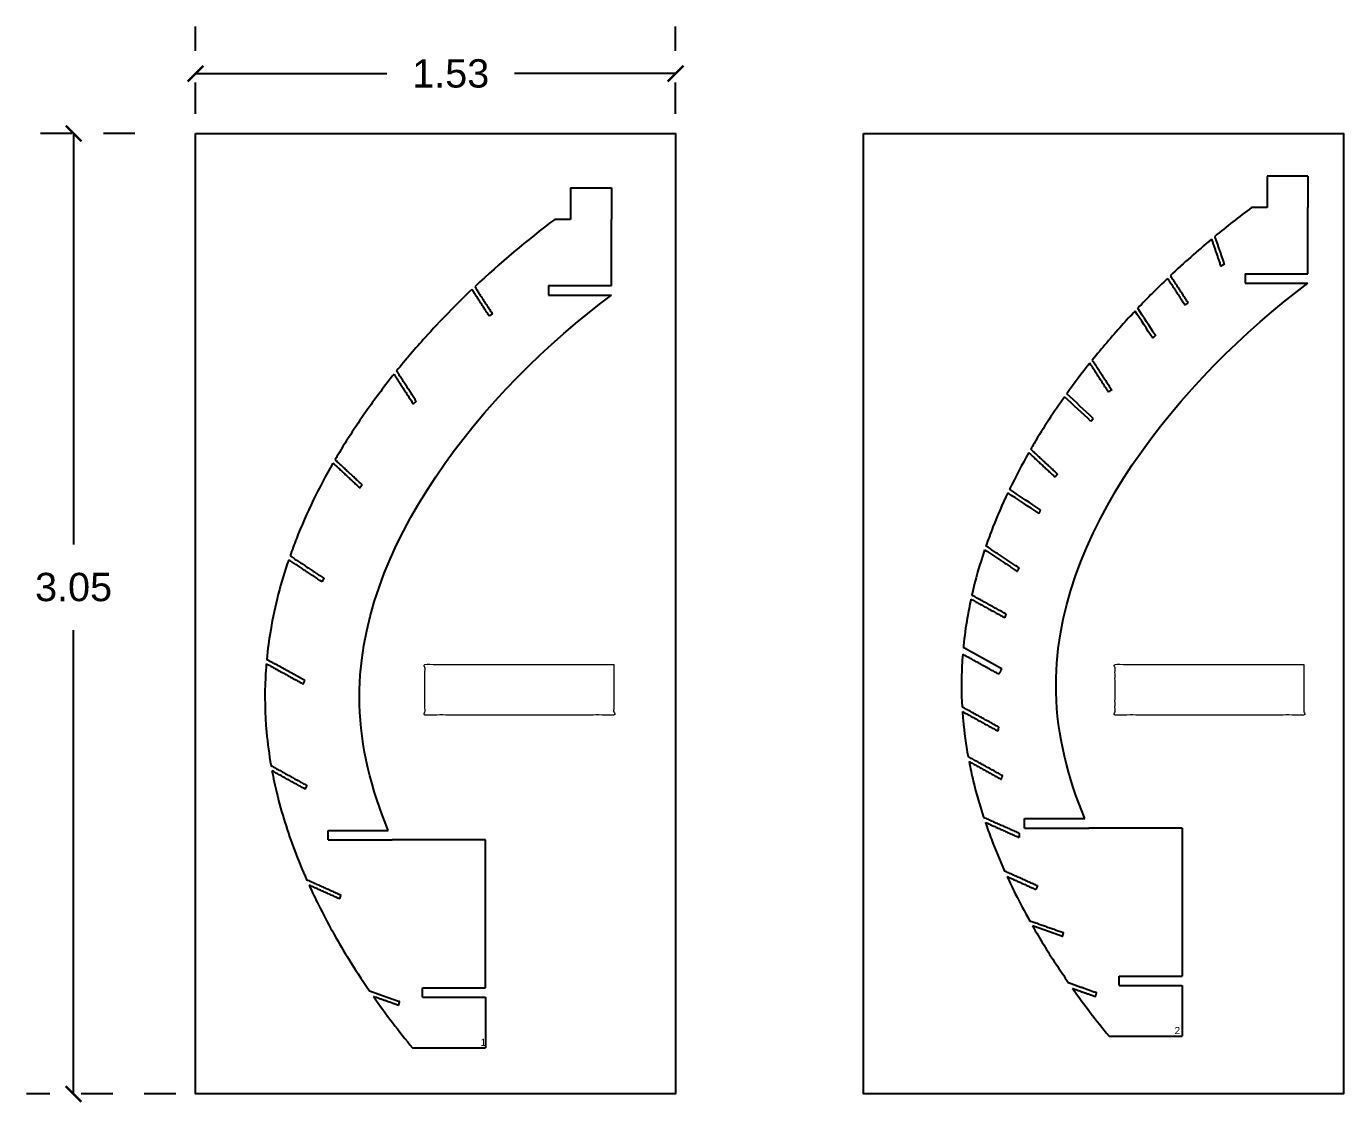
# Model space of a CAD drawing. Header units: metres. Extents: x 1979.8 to 2018, y 1971.1 to 1990.7.
# Drawn here: x 1979.828 to 1984.011, y 1983.504 to 1986.922 of the extents above; entities that cross this region are included whole.
import ezdxf

# ---------------------------------------------------------------- set-up
doc = ezdxf.new("R2010")
doc.units = ezdxf.units.M
doc.linetypes.add('HIDDEN', pattern=[9.525, 6.35, -3.175])
for name, color, linetype in [('ΔΙΑΣΤΑΣΕΙΣ', 60, 'Continuous'), ('ΦΥΛΛΑ ΓΙΑ CNC', 1, 'Continuous'), ('ΦΥΛΛΑ ΚΟΝΤΡΑ ΠΛΑΚΕ', 131, 'Continuous'), ('ΧΑΡΑΞΗ', 5, 'Continuous')]:
    doc.layers.add(name, color=color, linetype=linetype)
doc.styles.get("Standard").update_dxf_attribs({"font": 'arial.ttf'})
doc.dimstyles.new('Copy of STANDARD_ACAD', dxfattribs={"dimtxt": 0.1, "dimasz": 0.1, "dimexe": 0.15, "dimexo": 0.0625, "dimgap": 0.09, "dimtad": 0, "dimtih": 1, "dimtoh": 1, "dimzin": 0, "dimdsep": 46, "dimtxsty": 'Standard', "dimblk": 'ARCHTICK', "dimcen": 0.09, "dimadec": 0, "dimazin": 0, "dimtfac": 1, "dimtofl": 0, "dimtmove": 0, "dimatfit": 3, "dimfxl": 1, "dimtolj": 1, "dimtzin": 0, "dimarcsym": 0})

# ---------------------------------------------------------------- blocks, each defined once
blk = doc.blocks.new('_ArchTick')
at = {"color": 0, "linetype": 'ByBlock', "const_width": 0.15}
blk.add_lwpolyline([(-0.5, -0.5), (0.5, 0.5)], dxfattribs=at)
blk = doc.blocks.new('*D13')
at = {"layer": 'Defpoints', "color": 0, "linetype": 'HIDDEN', "ltscale": 0.01, "transparency": 16777216}
for p in [(1979.978, 1986.5816), (1980.2354, 1986.5816), (1980.365, 1983.5316)]:
    blk.add_point(p, dxfattribs=at)
at = {"layer": 'ΔΙΑΣΤΑΣΕΙΣ', "color": 0, "linetype": 'HIDDEN', "lineweight": -2, "ltscale": 0.01, "transparency": 16777216}
for p, q in [((1980.1729, 1986.5816), (1979.828, 1986.5816)), ((1980.3025, 1983.5316), (1979.828, 1983.5316))]:
    blk.add_line(p, q, dxfattribs=at)
at = {"layer": 'ΔΙΑΣΤΑΣΕΙΣ', "color": 0, "linetype": 'Continuous', "lineweight": -2, "ltscale": 0.01, "transparency": 16777216}
for p, q in [((1979.978, 1986.5816), (1979.978, 1985.2769)), ((1979.978, 1983.5316), (1979.978, 1985.0049))]:
    blk.add_line(p, q, dxfattribs=at)
at = {"layer": 'ΔΙΑΣΤΑΣΕΙΣ', "color": 0, "linetype": 'HIDDEN', "lineweight": -2, "ltscale": 0.01, "transparency": 16777216, "xscale": 0.05, "yscale": 0.05, "zscale": 0.05}
for p, rotation in [((1979.978, 1986.5816), 90), ((1979.978, 1983.5316), 270)]:
    blk.add_blockref('_ArchTick', p, dxfattribs=dict(at, rotation=rotation))
at = {"layer": 'ΔΙΑΣΤΑΣΕΙΣ', "color": 0, "linetype": 'HIDDEN', "lineweight": 5, "ltscale": 0.01, "transparency": 16777216, "insert": (1979.978, 1985.1409), "char_height": 0.09, "attachment_point": 5}
blk.add_mtext('\\A1;3.05', dxfattribs=at)
blk = doc.blocks.new('*D18')
at = {"layer": 'Defpoints', "color": 0, "linetype": 'HIDDEN', "ltscale": 0.01, "transparency": 16777216}
for p in [(1981.89, 1986.772), (1980.365, 1986.5816), (1981.89, 1986.5816)]:
    blk.add_point(p, dxfattribs=at)
at = {"layer": 'ΔΙΑΣΤΑΣΕΙΣ', "color": 0, "linetype": 'HIDDEN', "lineweight": -2, "ltscale": 0.01, "transparency": 16777216}
for p, q in [((1980.365, 1986.6441), (1980.365, 1986.922)), ((1981.89, 1986.6441), (1981.89, 1986.922))]:
    blk.add_line(p, q, dxfattribs=at)
at = {"layer": 'ΔΙΑΣΤΑΣΕΙΣ', "color": 0, "linetype": 'Continuous', "lineweight": -2, "ltscale": 0.01, "transparency": 16777216}
for p, q in [((1980.365, 1986.772), (1980.9731, 1986.772)), ((1981.89, 1986.772), (1981.3784, 1986.772))]:
    blk.add_line(p, q, dxfattribs=at)
at = {"layer": 'ΔΙΑΣΤΑΣΕΙΣ', "color": 0, "linetype": 'HIDDEN', "lineweight": -2, "ltscale": 0.01, "transparency": 16777216, "xscale": 0.05, "yscale": 0.05, "zscale": 0.05, "rotation": 180}
blk.add_blockref('_ArchTick', (1980.365, 1986.772), dxfattribs=at)
at = {"layer": 'ΔΙΑΣΤΑΣΕΙΣ', "color": 0, "linetype": 'HIDDEN', "lineweight": -2, "ltscale": 0.01, "transparency": 16777216, "xscale": 0.05, "yscale": 0.05, "zscale": 0.05}
blk.add_blockref('_ArchTick', (1981.89, 1986.772), dxfattribs=at)
at = {"layer": 'ΔΙΑΣΤΑΣΕΙΣ', "color": 0, "linetype": 'HIDDEN', "lineweight": 5, "ltscale": 0.01, "transparency": 16777216, "insert": (1981.1757, 1986.772), "char_height": 0.09, "attachment_point": 5}
blk.add_mtext('\\A1;1.53', dxfattribs=at)

msp = doc.modelspace()

# ---------------------------------------------------------------- linework, layer by layer
at = {"layer": 'ΦΥΛΛΑ ΓΙΑ CNC'}
for p, q in [((1981.2859, 1983.8387), (1981.2859, 1983.6782)), ((1983.4981, 1983.8761), (1983.4981, 1983.7156)), ((1983.2663, 1983.7156), (1983.4981, 1983.7156)), ((1981.0542, 1983.6782), (1981.2859, 1983.6782))]:
    msp.add_line(p, q, dxfattribs=at)
at = {"layer": 'ΦΥΛΛΑ ΓΙΑ CNC', "lineweight": -3}
for points, degree in [([(1983.7685, 1986.4464), (1983.7685, 1986.3964), (1983.7685, 1986.3464)], 2), ([(1983.8981, 1986.4464), (1983.8333, 1986.4464), (1983.7685, 1986.4464)], 2), ([(1983.8981, 1986.4464), (1983.8981, 1986.3964), (1983.8981, 1986.3464)], 2), ([(1981.5564, 1986.409), (1981.6212, 1986.409), (1981.6859, 1986.409)], 2), ([(1981.5564, 1986.409), (1981.5564, 1986.359), (1981.5564, 1986.309)], 2), ([(1981.6859, 1986.409), (1981.6859, 1986.359), (1981.6859, 1986.309)], 2), ([(1983.7185, 1986.3464), (1983.6789, 1986.3168), (1983.64, 1986.2862), (1983.6019, 1986.2547)], 3), ([(1983.7685, 1986.3464), (1983.7435, 1986.3464), (1983.7185, 1986.3464)], 2), ([(1983.8981, 1986.1361), (1983.8981, 1986.2413), (1983.8981, 1986.3464)], 2), ([(1981.5064, 1986.309), (1981.4177, 1986.2426), (1981.3327, 1986.1713), (1981.2522, 1986.0952)], 3), ([(1981.5564, 1986.309), (1981.5314, 1986.309), (1981.5064, 1986.309)], 2), ([(1981.6859, 1986.0987), (1981.6859, 1986.2038), (1981.6859, 1986.309)], 2), ([(1983.5918, 1986.2462), (1983.5471, 1986.2089), (1983.5036, 1986.1703), (1983.4614, 1986.1303)], 3), ([(1983.5918, 1986.2462), (1983.6066, 1986.2029), (1983.6214, 1986.1596)], 2), ([(1983.6019, 1986.2547), (1983.6171, 1986.2104), (1983.6322, 1986.1662)], 2), ([(1983.6322, 1986.1662), (1983.6268, 1986.1629), (1983.6214, 1986.1596)], 2), ([(1981.2522, 1986.0952), (1981.2802, 1986.052), (1981.3083, 1986.0088)], 2), ([(1981.4861, 1986.0987), (1981.586, 1986.0987), (1981.6859, 1986.0987)], 2), ([(1981.4861, 1986.0987), (1981.4861, 1986.0837), (1981.4861, 1986.0687)], 2), ([(1983.4523, 1986.1217), (1983.4199, 1986.0908), (1983.3884, 1986.0592), (1983.3576, 1986.0269)], 3), ([(1983.4523, 1986.1217), (1983.4796, 1986.0795), (1983.507, 1986.0374)], 2), ([(1983.5173, 1986.0441), (1983.4894, 1986.0872), (1983.4614, 1986.1303)], 2), ([(1983.6982, 1986.1361), (1983.7982, 1986.1361), (1983.8981, 1986.1361)], 2), ([(1983.6982, 1986.1361), (1983.6982, 1986.1211), (1983.6982, 1986.1061)], 2), ([(1983.6982, 1986.1061), (1983.7982, 1986.1061), (1983.8981, 1986.1061)], 2), ([(1981.2984, 1986.0014), (1981.2707, 1986.044), (1981.243, 1986.0866)], 2), ([(1981.4861, 1986.0687), (1981.586, 1986.0687), (1981.6859, 1986.0687)], 2), ([(1983.405, 1985.9319), (1983.3864, 1985.9606), (1983.3677, 1985.9893), (1983.3491, 1986.0179)], 3), ([(1983.414, 1985.94), (1983.3951, 1985.9692), (1983.3763, 1985.998), (1983.3576, 1986.0269)], 3), ([(1983.507, 1986.0374), (1983.5108, 1986.0399), (1983.5147, 1986.0424)], 2), ([(1983.5147, 1986.0424), (1983.516, 1986.0433), (1983.5173, 1986.0441)], 2), ([(1981.3083, 1986.0088), (1981.3033, 1986.0051), (1981.2984, 1986.0014)], 2), ([(1983.414, 1985.94), (1983.4095, 1985.9359), (1983.405, 1985.9319)], 2), ([(1983.2051, 1985.8521), (1983.18, 1985.8205), (1983.1556, 1985.7883), (1983.132, 1985.7555)], 3), ([(1983.2646, 1985.7605), (1983.2349, 1985.8063), (1983.2051, 1985.8521)], 2), ([(1983.2133, 1985.8622), (1983.2441, 1985.8147), (1983.275, 1985.7672)], 2), ([(1980.9956, 1985.8175), (1981.0261, 1985.7706), (1981.0565, 1985.7237)], 2), ([(1981.0663, 1985.7313), (1981.035, 1985.7795), (1981.0037, 1985.8276)], 2), ([(1983.275, 1985.7672), (1983.2698, 1985.7639), (1983.2646, 1985.7605)], 2), ([(1981.0565, 1985.7237), (1981.0614, 1985.7275), (1981.0663, 1985.7313)], 2), ([(1983.209, 1985.6674), (1983.181, 1985.6935), (1983.153, 1985.7195), (1983.125, 1985.7456)], 3), ([(1983.2162, 1985.6771), (1983.1882, 1985.7032), (1983.1601, 1985.7293), (1983.132, 1985.7555)], 3), ([(1983.2162, 1985.6771), (1983.2126, 1985.6723), (1983.209, 1985.6674)], 2), ([(1983.0114, 1985.5682), (1982.9896, 1985.5301), (1982.9691, 1985.4913), (1982.95, 1985.4518)], 3), ([(1983.0114, 1985.5682), (1983.053, 1985.5294), (1983.0947, 1985.4907)], 2), ([(1983.1023, 1985.5005), (1983.06, 1985.5399), (1983.0177, 1985.5792)], 2), ([(1980.8018, 1985.5352), (1980.8444, 1985.4956), (1980.887, 1985.456)], 2), ([(1980.8946, 1985.4659), (1980.8515, 1985.5059), (1980.8085, 1985.546)], 2), ([(1983.1023, 1985.5005), (1983.0985, 1985.4956), (1983.0947, 1985.4907)], 2), ([(1980.887, 1985.456), (1980.8908, 1985.4609), (1980.8946, 1985.4659)], 2), ([(1983.044, 1985.3749), (1983.0109, 1985.3969), (1982.9778, 1985.4188), (1982.9447, 1985.4408)], 3), ([(1983.0496, 1985.3858), (1983.0164, 1985.4078), (1982.9832, 1985.4298), (1982.95, 1985.4518)], 3), ([(1983.044, 1985.3749), (1983.0468, 1985.3804), (1983.0496, 1985.3858)], 2), ([(1982.8713, 1985.2598), (1982.8553, 1985.2125), (1982.8417, 1985.1645), (1982.8306, 1985.1158)], 3), ([(1982.8713, 1985.2598), (1982.923, 1985.2254), (1982.9748, 1985.1911)], 2), ([(1982.9807, 1985.2021), (1982.9281, 1985.2371), (1982.8755, 1985.272)], 2), ([(1980.7671, 1985.1581), (1980.7141, 1985.1932), (1980.6612, 1985.2283)], 2), ([(1980.6654, 1985.2405), (1980.7192, 1985.2049), (1980.773, 1985.1692)], 2), ([(1982.9748, 1985.1911), (1982.9778, 1985.1966), (1982.9807, 1985.2021)], 2), ([(1980.773, 1985.1692), (1980.77, 1985.1636), (1980.7671, 1985.1581)], 2), ([(1982.8278, 1985.1031), (1982.8814, 1985.0735), (1982.9351, 1985.0439)], 2), ([(1982.939, 1985.0561), (1982.8848, 1985.086), (1982.8306, 1985.1158)], 2), ([(1982.939, 1985.0561), (1982.937, 1985.05), (1982.9351, 1985.0439)], 2), ([(1982.916, 1984.8649), (1982.8588, 1984.8965), (1982.8017, 1984.928)], 2), ([(1982.9254, 1984.8818), (1982.8645, 1984.9154), (1982.8035, 1984.949)], 2), ([(1980.5901, 1984.8979), (1980.6489, 1984.8655), (1980.7076, 1984.8332)], 2), ([(1980.7126, 1984.8447), (1980.652, 1984.8782), (1980.5914, 1984.9116)], 2), ([(1982.9254, 1984.8818), (1982.9178, 1984.8678), (1982.916, 1984.8649)], 2), ([(1980.7076, 1984.8333), (1980.7101, 1984.839), (1980.7126, 1984.8447)], 2), ([(1982.9153, 1984.6971), (1982.8575, 1984.729), (1982.7997, 1984.7609)], 2), ([(1982.8007, 1984.746), (1982.857, 1984.715), (1982.9133, 1984.6839)], 2), ([(1982.9153, 1984.6971), (1982.9143, 1984.6905), (1982.9133, 1984.6839)], 2), ([(1982.9287, 1984.5423), (1982.8737, 1984.5726), (1982.8187, 1984.603)], 2), ([(1980.605, 1984.5741), (1980.6622, 1984.5425), (1980.7194, 1984.511)], 2), ([(1980.7144, 1984.4994), (1980.6611, 1984.5288), (1980.6079, 1984.5581)], 2), ([(1982.8217, 1984.5869), (1982.8728, 1984.5588), (1982.9239, 1984.5306)], 2), ([(1980.7144, 1984.4994), (1980.7169, 1984.5052), (1980.7194, 1984.511)], 2), ([(1982.9239, 1984.5306), (1982.9263, 1984.5364), (1982.9287, 1984.5423)], 2), ([(1982.868, 1984.4104), (1982.9242, 1984.3852), (1982.9804, 1984.3599)], 2), ([(1982.8734, 1984.3941), (1982.9272, 1984.3699), (1982.9811, 1984.3458)], 2), ([(1982.9981, 1984.3761), (1982.9981, 1984.3911), (1982.9981, 1984.4061)], 2), ([(1982.9981, 1984.4061), (1983.0938, 1984.4061), (1983.1894, 1984.4061)], 2), ([(1980.786, 1984.3387), (1980.786, 1984.3537), (1980.786, 1984.3687)], 2), ([(1980.786, 1984.3687), (1980.8817, 1984.3687), (1980.9773, 1984.3687)], 2), ([(1980.786, 1984.3387), (1980.888, 1984.3387), (1980.9901, 1984.3387)], 2), ([(1981.2859, 1984.3387), (1981.138, 1984.3387), (1980.9901, 1984.3387)], 2), ([(1981.2859, 1983.8687), (1981.2859, 1984.1037), (1981.2859, 1984.3387)], 2), ([(1982.9804, 1984.3599), (1982.9807, 1984.3528), (1982.9811, 1984.3458)], 2), ([(1982.9981, 1984.3761), (1983.1002, 1984.3761), (1983.2022, 1984.3761)], 2), ([(1983.4981, 1984.3761), (1983.3501, 1984.3761), (1983.2022, 1984.3761)], 2), ([(1983.4981, 1984.3761), (1983.4981, 1984.1411), (1983.4981, 1983.9061)], 2), ([(1983.039, 1984.1925), (1982.9868, 1984.216), (1982.9346, 1984.2394)], 2), ([(1982.9425, 1984.222), (1982.9884, 1984.2014), (1983.0342, 1984.1809)], 2), ([(1980.7179, 1984.2121), (1980.7727, 1984.1876), (1980.8274, 1984.163)], 2), ([(1980.8233, 1984.151), (1980.7745, 1984.1729), (1980.7257, 1984.1948)], 2), ([(1983.039, 1984.1925), (1983.0366, 1984.1867), (1983.0342, 1984.1809)], 2), ([(1980.8233, 1984.151), (1980.8253, 1984.157), (1980.8274, 1984.163)], 2), ([(1983.0141, 1984.0819), (1983.068, 1984.0628), (1983.1219, 1984.0437)], 2), ([(1983.1188, 1984.0314), (1983.0712, 1984.0482), (1983.0236, 1984.0651)], 2), ([(1983.1188, 1984.0314), (1983.1203, 1984.0375), (1983.1219, 1984.0437)], 2), ([(1983.1377, 1983.885), (1983.1823, 1983.8692), (1983.2269, 1983.8534)], 2), ([(1983.2982, 1983.8761), (1983.2982, 1983.8911), (1983.2982, 1983.9061)], 2), ([(1983.2982, 1983.9061), (1983.3981, 1983.9061), (1983.4981, 1983.9061)], 2), ([(1980.9177, 1983.8589), (1980.9651, 1983.8421), (1981.0126, 1983.8253)], 2), ([(1980.9301, 1983.841), (1980.9693, 1983.7852), (1981.0108, 1983.7309), (1981.0542, 1983.6782)], 3), ([(1981.0094, 1983.813), (1980.9698, 1983.827), (1980.9301, 1983.841)], 2), ([(1981.086, 1983.8687), (1981.186, 1983.8687), (1981.2859, 1983.8687)], 2), ([(1981.086, 1983.8387), (1981.086, 1983.8537), (1981.086, 1983.8687)], 2), ([(1981.086, 1983.8387), (1981.186, 1983.8387), (1981.2859, 1983.8387)], 2), ([(1983.1503, 1983.867), (1983.187, 1983.854), (1983.2236, 1983.841)], 2), ([(1983.1503, 1983.867), (1983.1871, 1983.8152), (1983.2259, 1983.7648), (1983.2663, 1983.7156)], 3), ([(1983.2236, 1983.841), (1983.2253, 1983.8472), (1983.2269, 1983.8534)], 2), ([(1983.2982, 1983.8761), (1983.3981, 1983.8761), (1983.4981, 1983.8761)], 2), ([(1981.0126, 1983.8253), (1981.011, 1983.8191), (1981.0094, 1983.813)], 2)]:
    msp.add_open_spline(points, degree=degree, dxfattribs=at)
for points, knots in [([(1983.1894, 1984.4061), (1983.1357, 1984.5362), (1982.9753, 1985.172), (1983.4904, 1985.8016), (1983.8981, 1986.1061)], [4.063831, 4.063831, 4.063831, 4.063831, 4.475671, 6.002105, 6.002105, 6.002105, 6.002105]), ([(1980.9773, 1984.3687), (1980.9236, 1984.4988), (1980.7632, 1985.1345), (1981.2783, 1985.7641), (1981.6859, 1986.0687)], [4.063831, 4.063831, 4.063831, 4.063831, 4.475671, 6.002105, 6.002105, 6.002105, 6.002105]), ([(1981.243, 1986.0866), (1981.1915, 1986.0375), (1981.1094, 1985.9532), (1981.0329, 1985.8638), (1981.0037, 1985.8276)], [6.7669022, 6.7669022, 6.7669022, 6.7669022, 6.9803819, 7.1197808, 7.1197808, 7.1197808, 7.1197808]), ([(1983.3491, 1986.0179), (1983.3346, 1986.0026), (1983.2879, 1985.9519), (1983.2432, 1985.8994), (1983.2133, 1985.8622)], [6.9169471, 6.9169471, 6.9169471, 6.9169471, 6.9803819, 7.1236235, 7.1236235, 7.1236235, 7.1236235]), ([(1980.9956, 1985.8175), (1980.9669, 1985.7815), (1980.9038, 1985.6978), (1980.8436, 1985.6056), (1980.8111, 1985.5505), (1980.8085, 1985.546)], [7.1327875, 7.1327875, 7.1327875, 7.1327875, 7.2709953, 7.4471007, 7.4627964, 7.4627964, 7.4627964, 7.4627964]), ([(1983.125, 1985.7456), (1983.1248, 1985.7453), (1983.0906, 1985.6971), (1983.0545, 1985.6418), (1983.0212, 1985.5852), (1983.0177, 1985.5792)], [7.2699777, 7.2699777, 7.2699777, 7.2699777, 7.2709953, 7.4471007, 7.4679705, 7.4679705, 7.4679705, 7.4679705]), ([(1980.8018, 1985.5352), (1980.7574, 1985.4579), (1980.7096, 1985.3604), (1980.6718, 1985.2587), (1980.6654, 1985.2405)], [7.4755454, 7.4755454, 7.4755454, 7.4755454, 7.7428822, 7.800695, 7.800695, 7.800695, 7.800695]), ([(1982.9447, 1985.4408), (1982.9278, 1985.4051), (1982.9036, 1985.3493), (1982.8825, 1985.2922), (1982.8755, 1985.272)], [7.6244813, 7.6244813, 7.6244813, 7.6244813, 7.7428822, 7.80704, 7.80704, 7.80704, 7.80704]), ([(1980.6612, 1985.2283), (1980.6364, 1985.1558), (1980.6089, 1985.0507), (1980.5944, 1984.9432), (1980.5914, 1984.9116)], [7.8136165, 7.8136165, 7.8136165, 7.8136165, 8.0434606, 8.1386963, 8.1386963, 8.1386963, 8.1386963]), ([(1982.8278, 1985.1031), (1982.8235, 1985.0833), (1982.8139, 1985.0342), (1982.8071, 1984.9846), (1982.8041, 1984.955), (1982.804, 1984.9545), (1982.804, 1984.9539), (1982.8039, 1984.9534), (1982.8038, 1984.9519), (1982.8036, 1984.9505), (1982.8035, 1984.949)], [7.9826804, 7.9826804, 7.9826804, 7.9826804, 8.0434606, 8.1326869, 8.1326869, 8.1326869, 8.1343164, 8.1343164, 8.1343164, 8.1386957, 8.1386957, 8.1386957, 8.1386957]), ([(1982.8017, 1984.928), (1982.8007, 1984.9158), (1982.7971, 1984.8601), (1982.7973, 1984.8043), (1982.7997, 1984.7609)], [8.1598021, 8.1598021, 8.1598021, 8.1598021, 8.196589, 8.3270595, 8.3270595, 8.3270595, 8.3270595]), ([(1980.5901, 1984.8979), (1980.5889, 1984.8833), (1980.584, 1984.8109), (1980.5863, 1984.7023), (1980.5988, 1984.6094), (1980.605, 1984.5741)], [8.152415, 8.152415, 8.152415, 8.152415, 8.196589, 8.3699722, 8.4775444, 8.4775444, 8.4775444, 8.4775444]), ([(1982.8007, 1984.746), (1982.8013, 1984.7367), (1982.8051, 1984.6888), (1982.8117, 1984.6411), (1982.8187, 1984.603)], [8.3419535, 8.3419535, 8.3419535, 8.3419535, 8.3699722, 8.4862403, 8.4862403, 8.4862403, 8.4862403]), ([(1980.6079, 1984.5581), (1980.6124, 1984.5343), (1980.6311, 1984.4478), (1980.6677, 1984.3319), (1980.7046, 1984.2421), (1980.7179, 1984.2121)], [8.4937583, 8.4937583, 8.4937583, 8.4937583, 8.5665126, 8.7591508, 8.8576487, 8.8576487, 8.8576487, 8.8576487]), ([(1982.8217, 1984.5869), (1982.8258, 1984.566), (1982.8388, 1984.5065), (1982.8556, 1984.448), (1982.868, 1984.4104)], [8.5025222, 8.5025222, 8.5025222, 8.5025222, 8.5665126, 8.6851468, 8.6851468, 8.6851468, 8.6851468]), ([(1982.8734, 1984.3941), (1982.8795, 1984.3762), (1982.8983, 1984.324), (1982.9196, 1984.2727), (1982.9346, 1984.2394)], [8.7023178, 8.7023178, 8.7023178, 8.7023178, 8.7591508, 8.8687658, 8.8687658, 8.8687658, 8.8687658]), ([(1982.9425, 1984.222), (1982.951, 1984.2037), (1982.9737, 1984.1565), (1982.9983, 1984.1101), (1983.0141, 1984.0819)], [8.8878751, 8.8878751, 8.8878751, 8.8878751, 8.9482661, 9.0452238, 9.0452238, 9.0452238, 9.0452238]), ([(1980.7257, 1984.1948), (1980.7356, 1984.173), (1980.7726, 1984.0957), (1980.8356, 1983.9828), (1980.893, 1983.8946), (1980.9177, 1983.8589)], [8.8766523, 8.8766523, 8.8766523, 8.8766523, 8.9482661, 9.1337025, 9.2640377, 9.2640377, 9.2640377, 9.2640377]), ([(1983.0236, 1984.0651), (1983.035, 1984.045), (1983.0712, 1983.9838), (1983.1102, 1983.9244), (1983.1377, 1983.885)], [9.0645493, 9.0645493, 9.0645493, 9.0645493, 9.1337025, 9.2778602, 9.2778602, 9.2778602, 9.2778602])]:
    msp.add_open_spline(points, degree=3, knots=knots, dxfattribs=at)
at = {"layer": 'ΦΥΛΛΑ ΓΙΑ CNC', "lineweight": 5}
for points in [[(1981.6939, 1984.8954), (1981.3939, 1984.8954), (1981.0939, 1984.8954), (1981.0939, 1984.8152), (1981.0939, 1984.7349), (1981.3939, 1984.7349), (1981.6939, 1984.7349), (1981.6939, 1984.8152), (1981.6939, 1984.8954)], [(1983.8853, 1984.8954), (1983.5853, 1984.8954), (1983.2853, 1984.8954), (1983.2853, 1984.8152), (1983.2853, 1984.7349), (1983.5853, 1984.7349), (1983.8853, 1984.7349), (1983.8853, 1984.8152), (1983.8853, 1984.8954)]]:
    msp.add_open_spline(points, degree=2, knots=[0, 0, 0, 0.6, 0.6, 0.760467, 0.760467, 1.360467, 1.360467, 1.520933, 1.520933, 1.520933], dxfattribs=at)
at = {"layer": 'ΦΥΛΛΑ ΚΟΝΤΡΑ ΠΛΑΚΕ'}
for points in [[(1980.365, 1986.5816), (1981.89, 1986.5816), (1981.89, 1983.5316), (1980.365, 1983.5316)], [(1982.4864, 1986.5816), (1984.0114, 1986.5816), (1984.0114, 1983.5316), (1982.4864, 1983.5316)]]:
    msp.add_lwpolyline(points, close=True, dxfattribs=at)

# ---------------------------------------------------------------- texts
at = {"layer": 'ΧΑΡΑΞΗ'}
for s, p in [('2', (1983.4744, 1983.7216)), ('1', (1981.2706, 1983.6841))]:
    msp.add_text(s, height=0.0228, dxfattribs=at).set_placement(p)

# ---------------------------------------------------------------- dimensions: what is measured, and where the dimension line sits
at = {"layer": 'ΔΙΑΣΤΑΣΕΙΣ', "linetype": 'HIDDEN', "lineweight": 5, "ltscale": 0.01}
dim = msp.add_linear_dim(base=(1981.8899542989, 1986.7720284671), p1=(1980.3649542989, 1986.5816111366), p2=(1981.8899542989, 1986.5816111366), dimstyle='Copy of STANDARD_ACAD', override={"dimtxt": 0.09, "dimasz": 0.05}, dxfattribs=at)
dim.commit()
dim.dimension.update_dxf_attribs({"geometry": '*D18', "text_midpoint": (1981.1757114564, 1986.7720284671), "dimtype": 160})
dim = msp.add_linear_dim(base=(1979.978, 1986.5816), p1=(1980.365, 1983.5316), p2=(1980.2354, 1986.5816), angle=90, dimstyle='Copy of STANDARD_ACAD', override={"dimtxt": 0.09, "dimasz": 0.05}, dxfattribs=at)
dim.commit()
dim.dimension.update_dxf_attribs({"geometry": '*D13', "text_midpoint": (1979.978, 1985.1409), "dimtype": 160})

doc.saveas('drawing.dxf')
